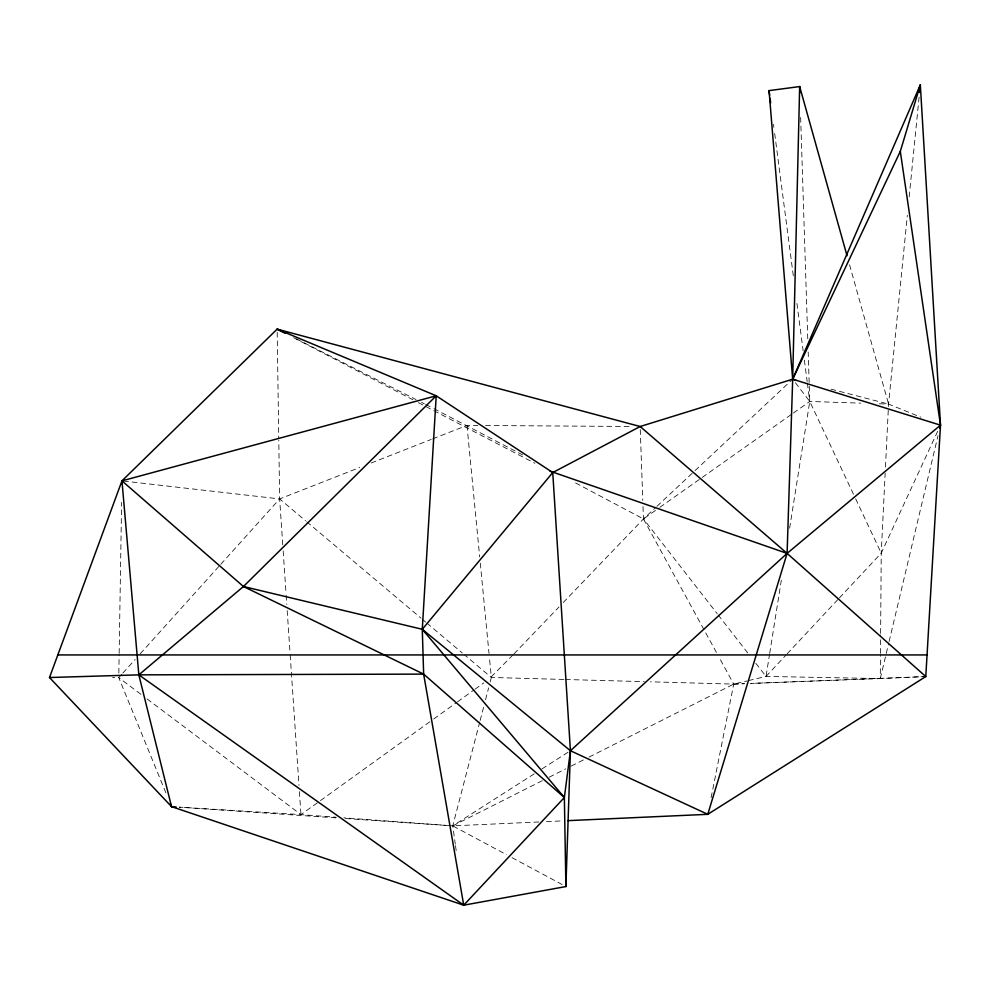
<?xml version="1.0" encoding="UTF-8"?>
<svg xmlns="http://www.w3.org/2000/svg" width="990" height="990" viewBox="0 0 990 990"><rect width="100%" height="100%" fill="white"/><g stroke="black" fill="none" stroke-linecap="round" stroke-linejoin="round"><path stroke-width="0.74" stroke-dasharray="4.95 3.71" d="M748.403 680.613L766.025 676.418L880.283 678.583L924.276 676.615L750.618 683.434L880.283 678.583L880.469 654.935M880.481 653.388L880.617 634.887M880.63 633.34L881.236 553.163L885.159 473.245M118.837 673.101L119.134 654.935M119.159 653.388L121.609 502.425M885.468 467.094L888.562 404.093L907.347 215.288M909.179 196.862L919.104 97.094M755.803 663.288L766.025 676.418L769.44 654.935M769.688 653.4L781.593 578.581M789.612 528.19L809.771 401.445L808.187 352.044M711.105 797.668L733.726 684.102L719.235 657.583M880.283 678.583L885.902 654.935M886.26 653.425L888.76 642.918M889.119 641.421L938 435.674M479.766 721.982L452.752 825.858L455.289 844.161M480.15 720.497L484.011 705.66M485.546 699.72L488.639 687.852M490.186 681.912L491.337 677.469L489.308 656.432M839.421 597.898L881.236 553.163L937.926 430.724M121.832 674.24L118.763 677.643L112.6 677.63M122.847 673.101L135.11 659.476M140.233 653.784L219.755 565.451M220.782 564.312L279.65 498.923L359.729 467.49M766.025 676.418L786.11 654.935M787.149 653.808L838.382 599.012M512.956 654.935L488.837 679.264M514.033 653.821L558.954 606.994M563.236 602.539L643.451 518.933L655.801 507.375M656.915 506.323L693.941 471.648M695.067 470.596L791.554 380.247M335.957 817.876L179.202 807.159L300.96 814.621L432.469 719.879M433.719 718.975L456.266 702.727M457.516 701.823L473.802 690.092M475.052 689.188L483.825 682.877M575.574 482.959L643.451 518.933L658.573 508.254M659.835 507.363L792.136 413.907M793.398 413.016L809.771 401.445L860.755 403.153M534.216 773.846L452.752 825.858L345.176 818.507M541.976 768.896L570.426 750.729M542.273 780.689L452.752 825.858L343.889 817.802M549.165 777.212L565.686 768.871M571.193 766.099L583.593 759.837M589.1 757.065L733.726 684.102L746.93 680.959M371.163 463.011L431.219 439.436M432.655 438.867L466.971 425.403L477.799 425.477M538.783 821.972L452.752 825.858L506.632 854.766M546.468 821.613L563.36 820.859M733.726 684.102L744.48 683.682L733.726 684.102L650.356 681.813M485.533 425.527L630.89 426.467M563.904 679.449L491.337 677.469L464.619 654.935M565.439 679.499L644.181 681.652M879.293 403.772L888.562 404.093L920.849 417.186M147.077 698.928L300.96 814.621L336.229 817.233M123.49 481.041L279.65 498.923L305.563 520.777M831.031 389.157L888.562 404.093L849.507 264.615M296.406 338.902L416.072 399.589M421.579 402.386L424.326 403.784M425.7 404.477L432.581 407.967M433.954 408.66L522.633 454.905M293.597 337.701L412.892 399.774M418.374 402.633L534.909 463.283M512.016 857.649L565.896 886.557M140.914 694.299L118.763 677.643L166.889 795.304M306.752 521.779L421.035 618.168M422.21 619.158L425.75 622.141M426.925 623.131L462.268 652.942M643.017 506.608L643.451 518.933L717.168 613.652M718.109 614.864L748.353 653.722M795.378 382.709L809.771 401.445L855.014 497.487M643.451 518.933L717.045 653.586M855.669 498.873L881.236 553.163M455.499 845.695L456.341 851.796M773.462 124.307L773.871 127.376M774.675 133.501L793.324 275.888M796.938 303.447L803.15 350.918M804.363 360.1L807.172 381.534M807.37 383.068L809.771 401.445M466.971 425.403L479.692 556.999M480.286 563.124L489.011 653.4M282.744 544.809L279.65 498.923L278.784 440.265M283.165 550.923L286.048 593.753M286.16 595.275L286.778 604.457M287.187 610.57L290.082 653.4M290.181 654.935L298.992 785.441M299.401 791.592L300.96 814.621M640.27 429.598L642.795 500.445M800.65 117.439L807.791 339.706M277.2 332.232L278.759 438.731"/><path stroke-width="1.49" d="M121.906 483.937L121.956 480.855L277.151 329.138L640.171 426.517L787.1 553.385L925.786 676.554L707.776 814.324L567.975 820.648M285.38 333.42L277.151 329.138L436.219 395.802L552.742 472.552L570.426 750.729L565.896 886.557L463.728 905.194L171.53 806.64L49.5 677.531L121.956 480.855L243.453 586.513L422.285 629.293L570.426 750.729L707.776 814.324L787.1 553.385L792.681 379.195L799.66 86.563L769.057 90.622L792.681 379.195L940.5 425.168L925.786 676.554M176.133 806.949L171.53 806.64L138.835 674.858L121.956 480.855L436.219 395.802L422.285 629.293L423.646 674.116L463.728 905.194L564.362 797.507L570.426 750.729L787.1 553.385L940.5 425.168L920.329 84.806L792.681 379.195L640.171 426.517L552.742 472.552L422.285 629.293L564.362 797.507L565.896 886.557M919.562 92.491L920.329 84.806L900.306 151.383L792.681 379.195L795.626 379.962M939.782 428.163L940.5 425.168L900.306 151.383M49.5 677.531L138.835 674.858L243.453 586.513L436.219 395.802M564.362 797.507L423.646 674.116L138.835 674.858L463.728 905.194M57.828 654.935L927.061 654.935M787.1 553.385L549.995 471.129M243.453 586.513L423.646 674.116M277.151 329.138L279.898 330.536M170.367 803.806L171.53 806.64M847.019 255.717L799.66 86.563L799.858 92.738M769.057 90.622L769.651 95.226M770.059 98.282L770.653 102.873"/></g></svg>
